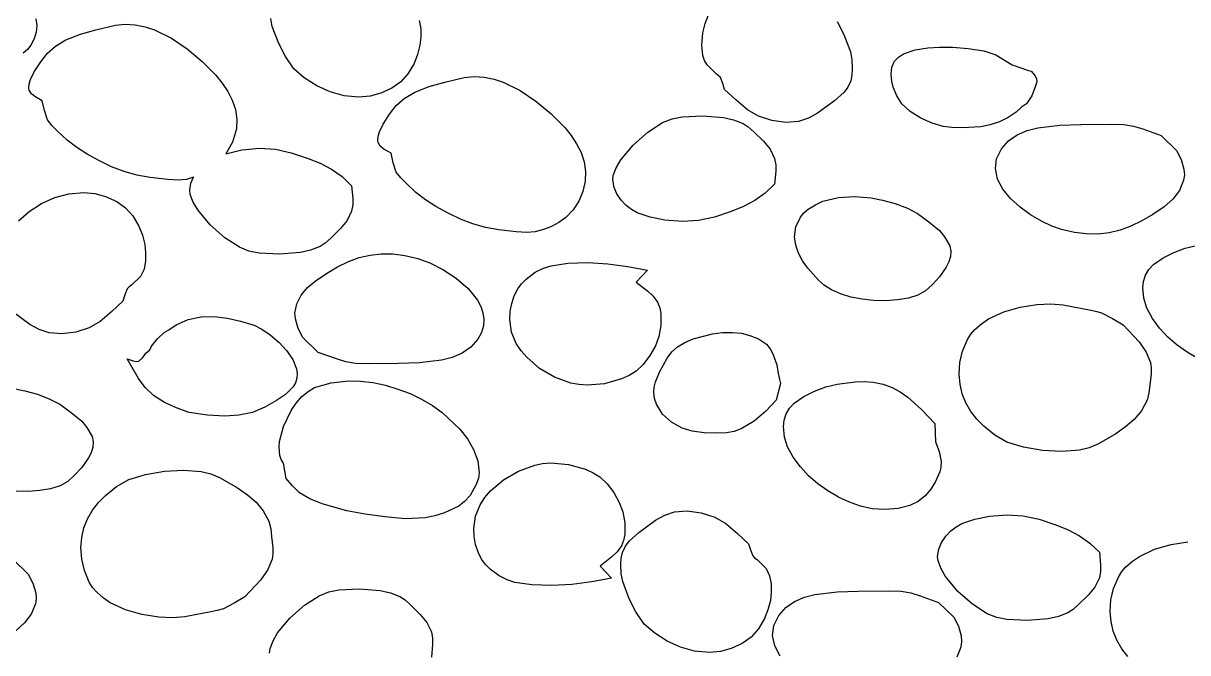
# Model space of a CAD drawing. Extents: x 2 to 598, y 382 to 3498.
# Drawn here: x 123.8 to 306.7, y 826.8 to 925.7 of the extents above; entities that cross this region are included whole.
import ezdxf

# ---------------------------------------------------------------- set-up
doc = ezdxf.new("R2010")
doc.units = 0

msp = doc.modelspace()

# ---------------------------------------------------------------- linework, layer by layer
at = {"layer": 'Calque 1'}
for p, q in [((125.821017, 926.35475), (125.942249, 925.305974)), ((125.942249, 925.305974), (125.865451, 924.255391)), ((135.249427, 924.6361), (138.301336, 925.376925)), ((138.301336, 925.376925), (139.857465, 925.542287)), ((139.857465, 925.542287), (141.425327, 925.4381)), ((141.425327, 925.4381), (142.991916, 925.092415)), ((162.939204, 925.191437), (162.714384, 926.412123)), ((186.01125, 926.103517), (186.253156, 924.824737)), ((230.537817, 924.1522), (230.923455, 925.612275)), ((230.923455, 925.612275), (231.468017, 927.014)), ((251.663315, 925.948488), (252.707027, 923.8922)), ((125.865451, 924.255391), (125.564211, 923.21805)), ((130.538617, 923.0532), (132.826447, 923.951225)), ((132.826447, 923.951225), (135.249427, 924.6361)), ((142.991916, 925.092415), (144.448974, 924.624234)), ((144.448974, 924.624234), (147.109152, 923.350975)), ((163.966017, 922.4932), (162.939204, 925.191437)), ((186.26802, 923.507539), (186.135727, 922.2328)), ((186.253156, 924.824737), (186.26802, 923.507539)), ((230.389517, 922.2195), (230.537817, 924.1522)), ((252.707027, 923.8922), (253.733915, 921.19375)), ((125.012117, 922.209), (124.473155, 921.537662)), ((125.564211, 923.21805), (125.012117, 922.209)), ((127.624587, 920.958987), (128.895965, 922.087314)), ((128.895965, 922.087314), (130.538617, 923.0532)), ((147.109152, 923.350975), (149.555168, 921.679503)), ((149.555168, 921.679503), (151.936327, 919.671)), ((165.009767, 920.436737), (163.966017, 922.4932)), ((186.135727, 922.2328), (185.749907, 920.772713)), ((230.575905, 920.5936), (230.389517, 922.2195)), ((230.389517, 922.2195), (230.389517, 922.2195)), ((263.90583, 921.517587), (265.90115, 921.829645)), ((265.90115, 921.829645), (267.704517, 921.9292)), ((267.704517, 921.9292), (269.767639, 921.908664)), ((269.767639, 921.908664), (272.247592, 921.732737)), ((272.247592, 921.732737), (274.672908, 921.351442)), ((124.473155, 921.537662), (123.824617, 920.9729)), ((126.568174, 919.631217), (127.624587, 920.958987)), ((166.321417, 918.5038), (165.009767, 920.436737)), ((185.749907, 920.772713), (185.205027, 919.3709)), ((230.827465, 919.828819), (230.575905, 920.5936)), ((231.210717, 919.1225), (230.827465, 919.828819)), ((253.733915, 921.19375), (253.958716, 919.972869)), ((253.958716, 919.972869), (254.013427, 918.4719)), ((260.638217, 919.7175), (261.263266, 920.356586)), ((261.263266, 920.356586), (262.043278, 920.858411)), ((262.043278, 920.858411), (263.90583, 921.517587)), ((274.672908, 921.351442), (276.572117, 920.7148)), ((276.572117, 920.7148), (279.126017, 919.1325)), ((124.98268, 916.858362), (125.570417, 918.067)), ((125.570417, 918.067), (126.568174, 919.631217)), ((151.936327, 919.671), (154.086879, 917.50388)), ((167.964717, 917.0729), (166.321417, 918.5038)), ((185.205027, 919.3709), (184.240543, 917.745413)), ((232.576517, 917.7784), (231.210717, 919.1225)), ((254.013427, 918.4719), (253.970277, 917.526338)), ((260.115817, 917.6928), (260.224205, 918.787613)), ((260.224205, 918.787613), (260.638217, 919.7175)), ((279.126017, 919.1325), (281.698917, 918.2649)), ((281.698917, 918.2649), (282.114417, 918.1351)), ((282.114417, 918.1351), (282.749342, 917.414387)), ((124.719917, 915.4878), (124.777531, 916.160477)), ((124.777531, 916.160477), (124.98268, 916.858362)), ((154.086879, 917.50388), (155.07842, 916.272609)), ((155.07842, 916.272609), (155.950857, 914.957212)), ((169.934222, 915.824739), (167.964717, 917.0729)), ((183.107518, 916.47745), (181.71687, 915.485487)), ((184.240543, 917.745413), (183.107518, 916.47745)), ((187.600844, 915.723162), (190.023827, 916.408)), ((190.023827, 916.408), (193.075722, 917.148825)), ((193.075722, 917.148825), (194.631821, 917.314188)), ((194.631821, 917.314188), (196.199617, 917.21)), ((196.199617, 917.21), (197.76622, 916.864315)), ((197.76622, 916.864315), (199.223248, 916.396134)), ((199.223248, 916.396134), (201.883274, 915.122875)), ((232.974238, 917.488363), (232.576517, 917.7784)), ((233.308727, 917.1495), (232.974238, 917.488363)), ((233.684118, 916.212425), (233.308727, 917.1495)), ((233.982117, 915.2416), (233.684118, 916.212425)), ((253.776227, 916.6074), (253.316193, 915.617841)), ((253.970277, 917.526338), (253.776227, 916.6074)), ((260.212805, 916.586325), (260.115817, 917.6931)), ((260.115817, 917.6931), (260.115817, 917.6928)), ((260.420117, 915.6204), (260.212805, 916.586325)), ((282.749342, 917.414387), (282.939773, 916.955608)), ((282.985717, 916.4872), (282.767617, 915.7069)), ((282.939773, 916.955608), (282.985717, 916.4872)), ((124.720137, 915.4878), (124.719917, 915.4878)), ((124.779137, 915.14), (124.720137, 915.4878)), ((125.120028, 914.570089), (124.779137, 915.14)), ((125.662462, 914.139988), (125.120028, 914.570089)), ((155.950857, 914.957212), (156.656728, 913.568452)), ((172.019029, 914.883787), (169.934222, 915.824739)), ((174.224231, 914.284067), (172.019029, 914.883787)), ((179.979517, 914.688), (178.293804, 914.232313)), ((181.71687, 915.485487), (179.979517, 914.688)), ((183.670244, 913.859172), (185.313027, 914.8251)), ((185.313027, 914.8251), (187.600844, 915.723162)), ((201.883274, 915.122875), (204.329098, 913.451403)), ((235.736855, 913.616988), (233.982117, 915.2416)), ((252.742552, 914.84685), (251.222427, 913.4856)), ((253.316193, 915.617841), (252.742552, 914.84685)), ((261.000005, 914.2648), (260.420117, 915.6204)), ((282.767617, 915.7069), (282.232867, 914.286525)), ((126.817737, 913.4921), (125.662462, 914.139988)), ((127.15105, 911.96945), (126.817737, 913.4921)), ((156.656728, 913.568452), (157.148573, 912.117089)), ((176.554917, 914.0596), (174.224231, 914.284067)), ((178.293804, 914.232313), (176.554917, 914.0596)), ((181.342137, 911.403103), (182.398697, 912.73085)), ((182.398697, 912.73085), (183.670244, 913.859172)), ((204.329098, 913.451403), (206.710117, 911.4429)), ((237.545217, 912.0547), (235.736855, 913.616988)), ((251.222427, 913.4856), (248.58391, 911.551363)), ((261.785917, 913.0184), (261.000005, 914.2648)), ((263.139381, 911.818806), (261.785917, 913.0184)), ((281.402317, 913.0181), (280.610117, 912.4761)), ((282.232867, 914.286525), (281.402317, 913.0181)), ((127.629037, 910.5005), (127.15105, 911.96945)), ((157.148573, 912.117089), (157.37893, 910.613885)), ((180.344317, 909.8389), (181.342137, 911.403103)), ((206.710117, 911.4429), (208.860667, 909.275794)), ((224.215917, 910.0565), (225.715597, 910.661933)), ((225.715597, 910.661933), (227.298706, 910.990513)), ((227.298706, 910.990513), (230.530227, 911.1401)), ((230.530227, 911.1401), (233.790243, 910.88565)), ((233.790243, 910.88565), (235.388923, 910.517497)), ((239.284483, 911.057355), (237.545217, 912.0547)), ((241.395767, 910.378413), (239.284483, 911.057355)), ((247.124257, 910.77937), (245.581417, 910.2553)), ((248.58391, 911.551363), (247.124257, 910.77937)), ((264.795105, 910.774725), (263.139381, 911.818806)), ((266.579359, 909.958231), (264.795105, 910.774725)), ((278.486405, 910.858697), (277.131242, 910.179)), ((279.739417, 911.7174), (278.486405, 910.858697)), ((280.610117, 912.4761), (279.739417, 911.7174)), ((128.328225, 909.593513), (127.629037, 910.5005)), ((129.173137, 908.7874), (128.328225, 909.593513)), ((157.300337, 909.0696), (156.696353, 907.000262)), ((157.37893, 910.613885), (157.300337, 909.0696)), ((179.756492, 908.630262), (180.344317, 909.8389)), ((208.860667, 909.275794), (209.852207, 908.044535)), ((221.915459, 908.563448), (224.215917, 910.0565)), ((235.388923, 910.517497), (236.904017, 909.9262)), ((236.904017, 909.9262), (237.696075, 909.398161)), ((237.696075, 909.398161), (238.575255, 908.632438)), ((243.590826, 910.087764), (241.395767, 910.378413)), ((245.581417, 910.2553), (243.590826, 910.087764)), ((268.318417, 909.4414), (266.579359, 909.958231)), ((269.67158, 909.280955), (268.318417, 909.4414)), ((271.265492, 909.249987), (269.67158, 909.280955)), ((274.197117, 909.4194), (271.265492, 909.249987)), ((275.694592, 909.694003), (274.197117, 909.4194)), ((277.131242, 910.179), (275.694592, 909.694003)), ((281.472167, 908.816691), (283.138417, 909.26005)), ((283.138417, 909.26005), (286.618701, 909.675481)), ((286.618701, 909.675481), (289.918517, 909.783)), ((289.918517, 909.783), (294.669117, 909.826)), ((294.669117, 909.826), (296.688117, 909.783)), ((296.688117, 909.783), (298.187689, 909.500905)), ((298.187689, 909.500905), (299.664292, 909.060962)), ((299.664292, 909.060962), (302.527517, 908.027)), ((130.73344, 907.306189), (129.173137, 908.7874)), ((132.238112, 906.130837), (130.73344, 907.306189)), ((156.696353, 907.000262), (155.666827, 905.1386)), ((179.552617, 906.9119), (179.493617, 907.2597)), ((179.493617, 907.2597), (179.493717, 907.2597)), ((179.493717, 907.2597), (179.551333, 907.932377)), ((179.551333, 907.932377), (179.756492, 908.630262)), ((209.852207, 908.044535), (210.724642, 906.72915)), ((219.609705, 906.543363), (221.915459, 908.563448)), ((238.575255, 908.632438), (240.071217, 907.1295)), ((240.071217, 907.1295), (241.116321, 905.865663)), ((277.448517, 905.9672), (278.57059, 907.218337)), ((278.57059, 907.218337), (279.930683, 908.152144)), ((279.930683, 908.152144), (281.472167, 908.816691)), ((302.527517, 908.027), (304.942417, 905.6856)), ((133.868071, 905.096767), (132.238112, 906.130837)), ((155.666827, 905.1386), (158.150437, 905.7866)), ((158.150437, 905.7866), (160.919516, 906.036527)), ((160.919516, 906.036527), (163.440921, 905.866162)), ((163.440921, 905.866162), (165.920009, 905.319992)), ((165.920009, 905.319992), (168.562137, 904.4425)), ((179.893601, 906.341989), (179.552617, 906.9119)), ((180.436242, 905.911888), (179.893601, 906.341989)), ((181.591817, 905.264), (180.436242, 905.911888)), ((181.925092, 903.741387), (181.591817, 905.264)), ((210.724642, 906.72915), (211.430512, 905.340396)), ((211.430512, 905.340396), (211.922354, 903.889031)), ((217.677206, 904.20387), (219.609705, 906.543363)), ((241.116321, 905.865663), (241.832917, 904.3979)), ((276.677942, 904.389575), (277.448517, 905.9672)), ((304.942417, 905.6856), (305.679105, 904.269125)), ((135.804237, 904.0394), (133.868071, 905.096767)), ((137.706534, 903.135891), (135.804237, 904.0394)), ((168.562137, 904.4425), (170.48273, 903.663037)), ((170.48273, 903.663037), (172.264266, 902.736725)), ((182.403117, 902.2724), (181.925092, 903.741387)), ((211.922354, 903.889031), (212.15271, 902.385813)), ((216.969226, 902.979231), (217.677206, 904.20387)), ((241.832917, 904.3979), (242.014183, 903.405866)), ((242.014183, 903.405866), (242.024392, 902.41115)), ((276.488317, 902.8253), (276.677942, 904.389575)), ((305.679105, 904.269125), (306.110317, 902.7586)), ((139.658312, 902.39455), (137.706534, 903.135891)), ((141.667428, 901.819859), (139.658312, 902.39455)), ((143.741737, 901.4163), (141.667428, 901.819859)), ((172.264266, 902.736725), (173.90201, 901.58455)), ((173.90201, 901.58455), (175.391227, 900.1275)), ((183.102305, 901.365463), (182.403117, 902.2724)), ((212.15271, 902.385813), (212.074117, 900.8415)), ((216.424517, 901.0544), (216.496517, 901.7526)), ((216.496517, 901.7526), (216.969226, 902.979231)), ((242.024392, 902.41115), (241.832917, 900.4085)), ((276.842697, 901.17248), (276.488317, 902.8253)), ((276.488317, 902.8253), (276.488317, 902.8253)), ((306.169951, 901.863026), (306.059055, 901.003042)), ((306.110317, 902.7586), (306.169951, 901.863026)), ((146.488786, 901.112975), (143.741737, 901.4163)), ((148.147148, 901.039762), (146.488786, 901.112975)), ((149.462327, 901.1341), (148.147148, 901.039762)), ((150.544937, 901.4871), (149.462327, 901.1341)), ((149.982737, 899.4821), (150.1651, 900.54535)), ((150.1651, 900.54535), (150.544937, 901.4871)), ((175.391227, 900.1275), (175.582706, 898.125062)), ((183.947217, 900.5594), (183.102305, 901.365463)), ((185.5074, 899.078145), (183.947217, 900.5594)), ((212.074117, 900.8415), (211.696769, 899.219847)), ((216.618533, 899.889263), (216.424117, 901.0544)), ((216.424117, 901.0544), (216.424517, 901.0544)), ((217.030817, 898.8907), (216.618533, 899.889263)), ((241.832917, 900.4085), (240.343701, 898.951486)), ((277.677073, 899.592062), (276.842697, 901.17248)), ((306.059055, 901.003042), (305.412067, 899.407637)), ((126.721244, 897.330167), (128.806205, 898.271337)), ((128.806205, 898.271337), (131.011597, 898.871239)), ((131.011597, 898.871239), (133.342417, 899.0957)), ((133.342417, 899.0957), (135.081267, 898.9227)), ((135.081267, 898.9227), (136.767017, 898.4668)), ((136.767017, 898.4668), (138.504356, 897.669298)), ((150.054737, 898.7839), (149.982737, 899.4821)), ((150.5275, 897.557269), (150.054737, 898.7839)), ((175.582706, 898.125062), (175.572497, 897.130542)), ((187.011905, 897.902788), (185.5074, 899.078145)), ((188.641715, 896.868711), (187.011905, 897.902788)), ((211.696769, 899.219847), (211.079738, 897.710225)), ((217.725928, 897.867673), (217.030817, 898.8907)), ((218.491003, 897.04445), (217.725928, 897.867673)), ((240.343701, 898.951486), (238.705958, 897.799488)), ((249.419912, 897.693239), (251.840605, 898.308913)), ((251.840605, 898.308913), (254.359678, 898.444905)), ((254.359678, 898.444905), (256.985917, 898.2384)), ((256.985917, 898.2384), (258.781395, 897.900375)), ((258.781395, 897.900375), (260.768442, 897.330825)), ((278.886571, 898.113589), (277.677073, 899.592062)), ((280.366317, 896.7666), (278.886571, 898.113589)), ((304.342155, 898.007964), (303.022117, 896.8396)), ((305.412067, 899.407637), (304.342155, 898.007964)), ((123.108917, 894.651), (124.751717, 896.0819)), ((124.751717, 896.0819), (126.721244, 897.330167)), ((138.504356, 897.669298), (139.89498, 896.677312)), ((139.89498, 896.677312), (141.027997, 895.409345)), ((151.235562, 896.33263), (150.5275, 897.557269)), ((153.168262, 893.993137), (151.235562, 896.33263)), ((175.391227, 896.1386), (174.674666, 894.6708)), ((175.572497, 897.130542), (175.391227, 896.1386)), ((190.577817, 895.8113), (188.641715, 896.868711)), ((210.197922, 896.340741), (209.026217, 895.1395)), ((211.079738, 897.710225), (210.197922, 896.340741)), ((219.326782, 896.393334), (218.491003, 897.04445)), ((220.234005, 895.886625), (219.326782, 896.393334)), ((235.003817, 896.094), (232.36169, 895.216508)), ((236.92442, 896.87337), (235.003817, 896.094)), ((238.705958, 897.799488), (236.92442, 896.87337)), ((246.44023, 895.895938), (247.088817, 896.4607)), ((247.088817, 896.4607), (248.243714, 897.162652)), ((248.243714, 897.162652), (249.419912, 897.693239)), ((260.768442, 897.330825), (262.690201, 896.597138)), ((262.690201, 896.597138), (264.289817, 895.7667)), ((282.011438, 895.580636), (280.366317, 896.7666)), ((303.022117, 896.8396), (301.221217, 895.6474)), ((141.027997, 895.409345), (141.992517, 893.7839)), ((174.674666, 894.6708), (173.629537, 893.407)), ((192.480058, 894.907833), (190.577817, 895.8113)), ((194.431817, 894.166488), (192.480058, 894.907833)), ((207.95089, 894.365014), (206.76943, 893.732438)), ((209.026217, 895.1395), (207.95089, 894.365014)), ((222.265737, 895.195638), (220.234005, 895.886625)), ((224.592117, 894.7499), (222.265737, 895.195638)), ((227.3612, 894.499973), (224.592117, 894.7499)), ((229.882605, 894.670338), (227.3612, 894.499973)), ((232.36169, 895.216508), (229.882605, 894.670338)), ((245.16868, 893.699463), (245.901217, 895.2246)), ((245.901217, 895.2246), (246.44023, 895.895938)), ((264.289817, 895.7667), (266.040643, 894.484275)), ((266.040643, 894.484275), (267.734027, 893.1219)), ((283.717061, 894.585237), (282.011438, 895.580636)), ((285.378312, 893.809945), (283.717061, 894.585237)), ((299.476867, 894.600516), (297.771851, 893.764141)), ((301.221217, 895.6474), (299.476867, 894.600516)), ((141.992517, 893.7839), (142.537084, 892.382125)), ((142.537084, 892.382125), (142.922727, 890.922)), ((155.4742, 891.973052), (153.168262, 893.993137)), ((173.629537, 893.407), (172.133573, 891.904012)), ((196.440951, 893.591773), (194.431817, 894.166488)), ((198.515317, 893.1882), (196.440951, 893.591773)), ((201.262276, 892.884887), (198.515317, 893.1882)), ((202.92063, 892.811705), (201.262276, 892.884887)), ((204.235817, 892.9061), (202.92063, 892.811705)), ((205.518762, 893.245042), (204.235817, 892.9061)), ((206.76943, 893.732438), (205.518762, 893.245042)), ((244.971117, 892.1276), (245.16868, 893.699463)), ((267.734027, 893.1219), (268.503506, 892.110262)), ((286.890317, 893.2843), (285.378312, 893.809945)), ((288.913377, 892.813475), (286.890317, 893.2843)), ((290.81747, 892.565772), (288.913377, 892.813475)), ((292.628981, 892.539089), (290.81747, 892.565772)), ((294.374292, 892.731325), (292.628981, 892.539089)), ((296.079788, 893.140376), (294.374292, 892.731325)), ((297.771851, 893.764141), (296.079788, 893.140376)), ((142.922727, 890.922), (143.055046, 889.647355)), ((157.774737, 890.48), (155.4742, 891.973052)), ((170.462327, 890.6102), (168.947225, 890.018911)), ((171.254391, 891.138283), (170.462327, 890.6102)), ((172.133573, 891.904012), (171.254391, 891.138283)), ((245.150526, 890.818706), (244.971117, 892.1276)), ((244.971117, 892.1276), (244.971117, 892.1276)), ((245.587758, 889.542025), (245.150526, 890.818706)), ((268.503506, 892.110262), (269.357217, 890.7153)), ((269.357217, 890.7153), (269.518578, 889.860589)), ((306.299436, 890.314939), (308.060817, 890.7579)), ((143.055046, 889.647355), (143.040327, 888.330362)), ((159.274295, 889.874348), (157.774737, 890.48)), ((160.857233, 889.545662), (159.274295, 889.874348)), ((164.088537, 889.3959), (160.857233, 889.545662)), ((167.348523, 889.650662), (164.088537, 889.3959)), ((168.947225, 890.018911), (167.348523, 889.650662)), ((174.900626, 888.224217), (176.592676, 888.847999)), ((176.592676, 888.847999), (178.298167, 889.257062)), ((178.298167, 889.257062), (180.043483, 889.449305)), ((180.043483, 889.449305), (181.855008, 889.422627)), ((181.855008, 889.422627), (183.759124, 889.174925)), ((183.759124, 889.174925), (185.782217, 888.7041)), ((246.23122, 888.326956), (245.587758, 889.542025)), ((269.44936, 889.003637), (269.19161, 888.158105)), ((269.518578, 889.860589), (269.44936, 889.003637)), ((301.350617, 887.7875), (302.832661, 888.820355)), ((302.832661, 888.820355), (304.519492, 889.665962)), ((304.519492, 889.665962), (306.299436, 890.314939)), ((142.798583, 887.051789), (142.249827, 885.8924)), ((143.040327, 888.330362), (142.798583, 887.051789)), ((171.451317, 886.3409), (173.195635, 887.387817)), ((173.195635, 887.387817), (174.900626, 888.224217)), ((185.782217, 888.7041), (187.668087, 888.020609)), ((187.668087, 888.020609), (189.743397, 886.969319)), ((189.743397, 886.969319), (191.81262, 885.605287)), ((204.226017, 886.5624), (205.525278, 887.17832)), ((205.525278, 887.17832), (206.713455, 887.576038)), ((206.713455, 887.576038), (209.352317, 887.9716)), ((209.352317, 887.9716), (212.508986, 888.066963)), ((212.508986, 888.066963), (215.654517, 887.8753)), ((215.654517, 887.8753), (218.781448, 887.460738)), ((218.781448, 887.460738), (221.882317, 886.8874)), ((221.882317, 886.8874), (220.080917, 885.0012)), ((247.029317, 887.2029), (246.23122, 888.326956)), ((248.726283, 885.307275), (247.029317, 887.2029)), ((268.787376, 887.33765), (267.707639, 885.826612)), ((269.19161, 888.158105), (268.787376, 887.33765)), ((300.073242, 886.093337), (300.599214, 886.995108)), ((300.599214, 886.995108), (301.350617, 887.7875)), ((142.249827, 885.8924), (140.884027, 884.5482)), ((168.484678, 884.139764), (169.649817, 885.1487)), ((169.649817, 885.1487), (171.451317, 886.3409)), ((191.81262, 885.605287), (193.680229, 883.983575)), ((202.100685, 884.7517), (202.820417, 885.4782)), ((202.820417, 885.4782), (204.226017, 886.5624)), ((249.681098, 884.485294), (248.726283, 885.307275)), ((267.707639, 885.826612), (266.546527, 884.5798)), ((299.632417, 884.0823), (299.756408, 885.112348)), ((299.756408, 885.112348), (300.073242, 886.093337)), ((140.151827, 883.9194), (139.776761, 882.982275)), ((140.486314, 884.258287), (140.151827, 883.9194)), ((140.884027, 884.5482), (140.486314, 884.258287)), ((167.494505, 882.950312), (168.484678, 884.139764)), ((193.680229, 883.983575), (195.1507, 882.159241)), ((200.949665, 882.822488), (201.494427, 883.9388)), ((201.494427, 883.9388), (202.100685, 884.7517)), ((220.080917, 885.0012), (221.919692, 883.566688)), ((221.919692, 883.566688), (222.777233, 882.776189)), ((250.750617, 883.7772), (249.681098, 884.485294)), ((252.15455, 883.133326), (250.750617, 883.7772)), ((265.527243, 883.639587), (264.329617, 882.9318)), ((266.546527, 884.5798), (265.527243, 883.639587)), ((299.784117, 882.453762), (299.632217, 884.0823)), ((299.632217, 884.0823), (299.632417, 884.0823)), ((139.479027, 882.0114), (137.724252, 880.3868)), ((139.776761, 882.982275), (139.479027, 882.0114)), ((166.502217, 880.1253), (166.795087, 881.604205)), ((166.795087, 881.604205), (167.494505, 882.950312)), ((195.1507, 882.159241), (195.675907, 881.188296)), ((200.313561, 880.371313), (200.552093, 881.62285)), ((200.552093, 881.62285), (200.949665, 882.822488)), ((222.777233, 882.776189), (223.446017, 881.836)), ((223.446017, 881.836), (223.785442, 880.972361)), ((253.782855, 882.638316), (252.15455, 883.133326)), ((255.565265, 882.294622), (253.782855, 882.638316)), ((257.431517, 882.1047), (255.565265, 882.294622)), ((259.311344, 882.071003), (257.431517, 882.1047)), ((261.13448, 882.195984), (259.311344, 882.071003)), ((262.830659, 882.482099), (261.13448, 882.195984)), ((264.329617, 882.9318), (262.830659, 882.482099)), ((280.373944, 881.060886), (283.030117, 881.4869)), ((283.030117, 881.4869), (285.190575, 881.60167)), ((285.190575, 881.60167), (287.15158, 881.447312)), ((287.15158, 881.447312), (291.205317, 880.6197)), ((300.301417, 880.8934), (299.784117, 882.453762)), ((124.876715, 878.320725), (122.238127, 880.255)), ((137.724252, 880.3868), (135.915927, 878.8246)), ((151.750452, 879.538612), (153.812786, 879.593317)), ((153.812786, 879.593317), (155.882527, 879.3377)), ((166.562217, 879.2302), (166.502217, 880.1253)), ((166.502217, 880.1253), (166.502217, 880.1253)), ((195.675907, 881.188296), (196.028506, 880.187344)), ((196.028506, 880.187344), (196.184058, 879.163265)), ((200.245917, 879.0993), (200.313561, 880.371313)), ((223.785442, 880.972361), (223.967742, 880.054188)), ((223.967742, 880.054188), (223.960717, 878.1934)), ((275.402884, 879.20772), (277.79758, 880.337487)), ((277.79758, 880.337487), (280.373944, 881.060886)), ((291.205317, 880.6197), (292.210305, 880.437325)), ((292.210305, 880.437325), (293.184617, 880.1645)), ((293.184617, 880.1645), (294.88873, 879.2634)), ((301.185882, 879.274475), (300.301417, 880.8934)), ((126.336347, 877.548728), (124.876715, 878.320725)), ((134.17654, 877.827177), (132.065077, 877.148062)), ((135.915927, 878.8246), (134.17654, 877.827177)), ((146.698027, 877.5167), (147.826127, 878.2975)), ((147.826127, 878.2975), (149.740055, 879.123402)), ((149.740055, 879.123402), (151.750452, 879.538612)), ((155.882527, 879.3377), (157.967177, 878.854237)), ((157.967177, 878.854237), (160.118427, 878.2324)), ((160.118427, 878.2324), (161.286318, 877.612964)), ((166.993138, 877.719687), (166.562217, 879.2302)), ((196.11812, 878.122944), (195.806254, 877.073261)), ((196.184058, 879.163265), (196.11812, 878.122944)), ((200.245927, 879.0993), (200.245917, 879.0993)), ((200.508035, 877.153838), (200.245927, 879.0993)), ((223.960717, 878.1934), (223.663617, 876.4591)), ((273.291717, 877.5626), (274.305493, 878.456391)), ((274.305493, 878.456391), (275.402884, 879.20772)), ((294.88873, 879.2634), (296.549717, 878.2783)), ((296.549717, 878.2783), (299.050755, 875.590912)), ((302.293917, 877.761453), (301.185882, 879.274475)), ((303.591683, 876.366186), (302.293917, 877.761453)), ((127.879127, 877.0247), (126.336347, 877.548728)), ((129.86984, 876.857242), (127.879127, 877.0247)), ((132.065077, 877.148062), (129.86984, 876.857242)), ((144.104927, 875.1318), (144.983452, 876.156337)), ((144.983452, 876.156337), (145.985427, 877.0614)), ((145.985427, 877.0614), (146.698027, 877.5167)), ((161.286318, 877.612964), (162.613079, 876.699541)), ((162.613079, 876.699541), (163.960954, 875.554165)), ((167.729617, 876.3033), (166.993138, 877.719687)), ((170.144917, 873.9613), (167.729617, 876.3033)), ((195.224017, 876.0211), (194.101889, 874.769963)), ((195.806254, 877.073261), (195.224017, 876.0211)), ((201.256727, 875.3532), (200.508035, 877.153838)), ((223.663617, 876.4591), (223.105158, 874.998931)), ((227.713821, 875.497612), (229.058876, 876.069242)), ((229.058876, 876.069242), (232.088717, 876.868588)), ((232.088717, 876.868588), (233.661438, 877.063515)), ((233.661438, 877.063515), (235.197983, 877.100089)), ((235.197983, 877.100089), (236.64232, 876.961915)), ((236.64232, 876.961915), (237.938417, 876.6326)), ((237.938417, 876.6326), (239.311567, 876.068763)), ((239.311567, 876.068763), (240.551217, 875.2233)), ((271.351817, 874.1369), (272.123205, 875.959775)), ((272.123205, 875.959775), (272.653006, 876.806947)), ((272.653006, 876.806947), (273.291717, 877.5626)), ((305.045342, 875.100525), (303.591683, 876.366186)), ((143.076027, 873.8311), (143.689427, 874.3515)), ((143.689427, 874.3515), (143.907027, 874.8067)), ((143.907027, 874.8067), (144.104927, 875.1318)), ((163.960954, 875.554165), (165.19219, 874.238875)), ((165.19219, 874.238875), (166.16903, 872.815707)), ((194.101889, 874.769963), (192.741714, 873.836156)), ((202.018921, 874.223174), (201.256727, 875.3532)), ((202.892473, 873.190983), (202.018921, 874.223174)), ((223.105158, 874.998931), (222.238243, 873.461775)), ((225.665394, 874.040592), (226.556717, 874.8332)), ((226.556717, 874.8332), (227.713821, 875.497612)), ((240.551217, 875.2233), (241.103472, 874.534053)), ((241.103472, 874.534053), (241.563355, 873.72205)), ((270.935105, 872.356775), (271.351817, 874.1369)), ((299.050755, 875.590912), (300.175156, 874.007673)), ((306.621054, 873.976324), (305.045342, 875.100525)), ((140.166127, 872.9423), (141.11169, 872.612162)), ((141.915515, 869.851462), (140.166127, 872.9423)), ((140.166127, 872.9423), (140.166127, 872.9423)), ((141.11169, 872.612162), (141.575147, 872.506461)), ((141.575147, 872.506461), (142.006927, 872.595)), ((142.006927, 872.595), (142.586402, 873.164637)), ((142.586402, 873.164637), (143.076027, 873.8311)), ((166.16903, 872.815707), (166.753719, 871.346697)), ((173.00785, 872.927338), (170.144917, 873.9613)), ((174.484301, 872.487395), (173.00785, 872.927338)), ((175.983807, 872.2053), (174.484301, 872.487395)), ((186.053308, 872.312819), (182.753417, 872.2053)), ((189.533776, 872.72825), (186.053308, 872.312819)), ((191.20013, 873.171609), (189.533776, 872.72825)), ((192.741714, 873.836156), (191.20013, 873.171609)), ((204.927618, 871.425713), (202.892473, 873.190983)), ((222.238243, 873.461775), (221.183418, 872.057481)), ((223.805417, 870.9306), (224.92873, 873.054888)), ((224.92873, 873.054888), (225.665394, 874.040592)), ((241.563355, 873.72205), (242.174317, 872.0147)), ((270.813817, 870.5087), (270.935105, 872.356775)), ((300.175156, 874.007673), (300.864717, 872.381)), ((300.864717, 872.381), (300.965981, 871.523997)), ((308.28498, 873.005434), (306.621054, 873.976324)), ((166.753719, 871.346697), (166.855959, 870.614388)), ((166.855959, 870.614388), (166.808503, 869.893882)), ((178.002817, 872.1623), (175.983807, 872.2053)), ((182.753417, 872.2053), (178.002817, 872.1623)), ((207.270092, 870.068611), (204.927618, 871.425713)), ((220.061227, 870.9959), (219.000765, 870.330208)), ((221.183418, 872.057481), (220.061227, 870.9959)), ((223.133042, 869.339713), (223.805417, 870.9306)), ((242.174317, 872.0147), (242.333017, 870.9306)), ((242.333017, 870.9306), (242.590417, 869.695)), ((270.942555, 868.963181), (270.813817, 870.5087)), ((270.813817, 870.5087), (270.813817, 870.5087)), ((300.93653, 870.592875), (300.745917, 868.8256)), ((300.965981, 871.523997), (300.93653, 870.592875)), ((142.979963, 868.439445), (141.915515, 869.851462)), ((166.594132, 869.192935), (166.195627, 868.5193)), ((166.808503, 869.893882), (166.594132, 869.192935)), ((169.568517, 868.4097), (172.182992, 869.181237)), ((172.182992, 869.181237), (174.912817, 869.4934)), ((174.912817, 869.4934), (176.78806, 869.44034)), ((176.78806, 869.44034), (178.732128, 869.198223)), ((178.732128, 869.198223), (180.704994, 868.780117)), ((180.704994, 868.780117), (182.666629, 868.199087)), ((209.827827, 869.1309), (207.270092, 870.068611)), ((211.055269, 868.886439), (209.827827, 869.1309)), ((212.374762, 868.791294), (211.055269, 868.886439)), ((215.135361, 869.023225), (212.374762, 868.791294)), ((217.800543, 869.775244), (215.135361, 869.023225)), ((219.000765, 870.330208), (217.800543, 869.775244)), ((222.903842, 868.485398), (223.133042, 869.339713)), ((242.768117, 869.0444), (242.075617, 866.4213)), ((242.590417, 869.695), (242.768117, 869.0444)), ((249.871744, 868.516583), (251.633217, 868.9595)), ((251.633217, 868.9595), (254.460042, 869.34625)), ((254.460042, 869.34625), (255.89227, 869.378)), ((255.89227, 869.378), (257.314017, 869.2629)), ((257.314017, 869.2629), (258.8714, 868.933594)), ((258.8714, 868.933594), (260.277965, 868.422017)), ((271.283992, 867.452425), (270.942555, 868.963181)), ((300.745917, 868.8256), (300.61388, 867.612112)), ((122.289317, 868.2693), (124.084797, 867.931233)), ((124.084797, 867.931233), (126.071855, 867.361687)), ((126.071855, 867.361687), (127.993644, 866.628023)), ((144.263627, 867.1969), (142.979963, 868.439445)), ((146.021252, 866.054112), (144.263627, 867.1969)), ((165.017852, 867.321825), (163.622127, 866.3948)), ((166.195627, 868.5193), (165.017852, 867.321825)), ((166.70134, 865.976311), (167.589362, 866.997625)), ((167.589362, 866.997625), (168.551665, 867.827577)), ((168.551665, 867.827577), (169.568517, 868.4097)), ((182.666629, 868.199087), (184.577007, 867.468204)), ((184.577007, 867.468204), (186.3961, 866.600533)), ((222.835517, 867.6352), (222.903842, 868.485398)), ((222.96326, 866.680789), (222.835517, 867.6352)), ((222.835517, 867.6352), (222.835517, 867.6352)), ((244.922517, 865.9892), (246.404597, 867.022011)), ((246.404597, 867.022011), (248.091605, 867.867613)), ((248.091605, 867.867613), (249.871744, 868.516583)), ((260.277965, 868.422017), (261.559129, 867.750585)), ((261.559129, 867.750585), (262.740305, 866.941712)), ((262.740305, 866.941712), (264.90435, 865.001302)), ((271.841617, 866.013706), (271.283992, 867.452425)), ((300.61388, 867.612112), (300.330417, 866.4191)), ((127.993644, 866.628023), (129.593317, 865.7976)), ((129.593317, 865.7976), (131.344108, 864.515137)), ((147.984827, 865.1805), (146.021252, 866.054112)), ((149.884927, 864.487), (147.984827, 865.1805)), ((161.786673, 865.342525), (159.841427, 864.5082)), ((163.622127, 866.3948), (161.786673, 865.342525)), ((165.90733, 864.8201), (166.70134, 865.976311)), ((186.3961, 866.600533), (188.083879, 865.609142)), ((188.083879, 865.609142), (189.600317, 864.5071)), ((223.252679, 865.792534), (222.96326, 866.680789)), ((224.238342, 864.228025), (223.252679, 865.792534)), ((242.075617, 866.4213), (240.43062, 864.738067)), ((243.645355, 864.294713), (244.17115, 865.196673)), ((244.17115, 865.196673), (244.922517, 865.9892)), ((264.90435, 865.001302), (266.973417, 862.7801)), ((272.618917, 864.6843), (271.841617, 866.013706)), ((300.330417, 866.4191), (299.449548, 864.754203)), ((131.344108, 864.515137), (133.037517, 863.1528)), ((133.037517, 863.1528), (133.806955, 862.141125)), ((152.75214, 864.089687), (149.884927, 864.487)), ((155.506327, 863.9449), (152.75214, 864.089687)), ((157.680777, 864.074187), (155.506327, 863.9449)), ((159.841427, 864.5082), (157.680777, 864.074187)), ((164.680265, 862.32885), (165.90733, 864.8201)), ((189.600317, 864.5071), (192.391417, 861.8618)), ((225.636092, 862.968728), (224.238342, 864.228025)), ((238.621392, 863.148237), (236.589526, 861.915689)), ((240.43062, 864.738067), (238.621392, 863.148237)), ((243.204817, 862.2835), (243.328715, 863.31357)), ((243.328715, 863.31357), (243.645355, 864.294713)), ((273.594517, 863.480337), (272.618917, 864.6843)), ((274.677217, 862.3645), (273.594517, 863.480337)), ((298.313867, 863.415875), (296.954236, 862.267484)), ((299.449548, 864.754203), (298.313867, 863.415875)), ((133.806955, 862.141125), (134.660617, 860.7462)), ((164.066017, 859.9756), (164.680265, 862.32885)), ((192.391417, 861.8618), (193.581669, 860.381428)), ((227.289517, 862.0417), (225.636092, 862.968728)), ((228.892184, 861.560913), (227.289517, 862.0417)), ((230.748154, 861.30595), (228.892184, 861.560913)), ((232.621581, 861.234513), (230.748154, 861.30595)), ((234.276617, 861.3043), (232.621581, 861.234513)), ((235.471853, 861.515857), (234.276617, 861.3043)), ((236.589526, 861.915689), (235.471853, 861.515857)), ((243.35623, 860.654913), (243.204617, 862.2835)), ((243.204617, 862.2835), (243.204817, 862.2835)), ((266.973417, 862.7801), (267.072417, 859.8753)), ((276.392855, 860.9599), (274.677217, 862.3645)), ((296.954236, 862.267484), (295.401517, 861.1724)), ((134.660617, 860.7462), (134.821982, 859.891489)), ((134.821982, 859.891489), (134.752719, 859.034537)), ((163.996017, 859.0873), (164.066017, 859.9756)), ((193.581669, 860.381428), (194.550229, 858.716425)), ((243.873317, 859.0945), (243.35623, 860.654913)), ((267.072417, 859.8753), (267.674554, 858.380188)), ((278.319317, 859.8499), (276.392855, 860.9599)), ((280.935448, 859.040117), (278.319317, 859.8499)), ((292.68083, 859.575087), (291.212228, 858.976217)), ((295.401517, 861.1724), (292.68083, 859.575087)), ((134.494889, 858.189005), (134.090554, 857.36855)), ((134.752719, 859.034537), (134.494889, 858.189005)), ((163.996217, 859.0873), (163.996017, 859.0873)), ((164.114017, 857.755487), (163.996217, 859.0873)), ((164.328064, 857.128295), (164.114017, 857.755487)), ((194.550229, 858.716425), (195.201484, 856.916834)), ((244.757774, 857.475604), (243.873317, 859.0945)), ((267.674554, 858.380188), (267.982917, 856.7965)), ((283.917317, 858.539512), (280.935448, 859.040117)), ((286.940586, 858.379652), (283.917317, 858.539512)), ((289.680917, 858.5921), (286.940586, 858.379652)), ((291.212228, 858.976217), (289.680917, 858.5921)), ((133.010622, 855.857512), (131.849417, 854.6107)), ((134.090554, 857.36855), (133.010622, 855.857512)), ((164.679417, 856.5505), (164.328064, 857.128295)), ((165.115017, 854.1439), (164.679417, 856.5505)), ((195.201484, 856.916834), (195.439817, 855.0327)), ((201.594017, 855.307403), (204.151617, 856.2451)), ((204.151617, 856.2451), (205.379092, 856.489599)), ((205.379092, 856.489599), (206.698611, 856.584842)), ((206.698611, 856.584842), (209.459242, 856.353188)), ((209.459242, 856.353188), (212.124436, 855.601389)), ((245.865851, 855.962595), (244.757774, 857.475604)), ((247.163692, 854.567329), (245.865851, 855.962595)), ((267.948072, 855.938411), (267.768505, 855.173387)), ((267.982917, 856.7965), (267.948072, 855.938411)), ((131.849417, 854.6107), (130.830142, 853.670412)), ((138.469913, 852.863187), (140.396127, 853.9734)), ((140.396127, 853.9734), (143.012365, 854.783034)), ((143.012365, 854.783034), (145.994452, 855.2835)), ((145.994452, 855.2835), (149.017902, 855.443241)), ((149.017902, 855.443241), (151.758227, 855.2307)), ((151.758227, 855.2307), (153.289536, 854.846719)), ((153.289536, 854.846719), (154.758135, 854.24805)), ((154.758135, 854.24805), (157.478817, 852.651)), ((166.131329, 852.960037), (165.115017, 854.1439)), ((195.298858, 854.186167), (194.946792, 853.167612)), ((195.439817, 855.0327), (195.298858, 854.186167)), ((199.251742, 853.950325), (201.594017, 855.307403)), ((212.124436, 855.601389), (213.324658, 855.046453)), ((213.324658, 855.046453), (214.385117, 854.3807)), ((214.385117, 854.3807), (215.507272, 853.318941)), ((248.617442, 853.301663), (247.163692, 854.567329)), ((267.768505, 855.173387), (267.092017, 853.6747)), ((126.437415, 852.226884), (124.614358, 852.101903)), ((128.133552, 852.512999), (126.437415, 852.226884)), ((129.632517, 852.9627), (128.133552, 852.512999)), ((130.830142, 853.670412), (129.632517, 852.9627)), ((136.754517, 851.4583), (138.469913, 852.863187)), ((157.478817, 852.651), (159.0315, 851.555916)), ((167.233217, 851.867), (166.131329, 852.960037)), ((194.946792, 853.167612), (194.034217, 851.4769)), ((196.343287, 851.152854), (197.21678, 852.185059)), ((197.21678, 852.185059), (199.251742, 853.950325)), ((215.507272, 853.318941), (216.562105, 851.91445)), ((250.193245, 852.17745), (248.617442, 853.301663)), ((251.857245, 851.206548), (250.193245, 852.17745)), ((266.349789, 852.437655), (265.464742, 851.388963)), ((267.092017, 853.6747), (266.349789, 852.437655)), ((124.614358, 852.101903), (122.734629, 852.1356)), ((134.695727, 849.1386), (135.671576, 850.342512)), ((135.671576, 850.342512), (136.754517, 851.4583)), ((159.0315, 851.555916), (160.390956, 850.407525)), ((160.390956, 850.407525), (161.526445, 849.069197)), ((168.81954, 850.929995), (167.233217, 851.867)), ((170.786104, 850.141612), (168.81954, 850.929995)), ((193.129287, 850.504658), (192.21008, 849.791062)), ((194.034217, 851.4769), (193.129287, 850.504658)), ((195.581117, 850.0228), (196.343287, 851.152854)), ((216.562105, 851.91445), (217.429044, 850.377134)), ((217.429044, 850.377134), (217.987517, 848.9169)), ((253.575588, 850.400813), (251.857245, 851.206548)), ((255.314417, 849.7721), (253.575588, 850.400813)), ((264.383833, 850.534614), (263.054017, 849.8806)), ((265.464742, 851.388963), (264.383833, 850.534614)), ((133.918365, 847.809192), (134.695727, 849.1386)), ((161.526445, 849.069197), (162.407227, 847.4043)), ((174.635917, 849.0703), (170.786104, 850.141612)), ((177.545817, 848.5499), (174.635917, 849.0703)), ((180.639031, 848.08948), (177.545817, 848.5499)), ((189.976517, 848.7236), (188.474257, 848.250211)), ((192.21008, 849.791062), (189.976517, 848.7236)), ((194.832355, 848.222175), (195.581117, 850.0228)), ((217.987517, 848.9169), (218.284617, 847.1827)), ((224.585403, 848.348416), (226.128317, 848.8725)), ((226.128317, 848.8725), (228.118865, 849.039944)), ((228.118865, 849.039944), (230.31393, 848.7491)), ((230.31393, 848.7491), (232.425237, 848.069981)), ((257.157653, 849.382), (255.314417, 849.7721)), ((259.19783, 849.258375), (257.157653, 849.382)), ((261.2312, 849.418738), (259.19783, 849.258375)), ((263.054017, 849.8806), (261.2312, 849.418738)), ((133.360643, 846.370462), (133.918365, 847.809192)), ((162.407227, 847.4043), (162.690857, 846.211287)), ((183.796754, 847.820712), (180.639031, 848.08948)), ((186.936684, 847.959964), (183.796754, 847.820712)), ((188.474257, 848.250211), (186.936684, 847.959964)), ((194.569817, 846.2768), (194.832355, 848.222175)), ((218.284617, 847.1827), (218.291717, 845.32215)), ((220.486817, 845.6422), (223.12558, 847.5764)), ((223.12558, 847.5764), (224.585403, 848.348416)), ((232.425237, 848.069981), (234.164517, 847.0726)), ((234.164517, 847.0726), (235.97288, 845.510313)), ((270.321408, 846.550766), (271.228642, 847.057475)), ((271.228642, 847.057475), (273.260379, 847.748462)), ((273.260379, 847.748462), (275.586717, 848.1942)), ((275.586717, 848.1942), (278.355665, 848.444127)), ((278.355665, 848.444127), (280.87688, 848.273762)), ((280.87688, 848.273762), (283.355812, 847.727592)), ((283.355812, 847.727592), (285.997917, 846.8501)), ((285.997917, 846.8501), (287.918515, 846.07073)), ((132.890617, 843.3141), (133.019186, 844.859677)), ((133.019186, 844.859677), (133.360643, 846.370462)), ((162.690857, 846.211287), (162.823227, 844.9978)), ((162.823227, 844.9978), (163.013951, 843.2302)), ((194.637447, 845.004731), (194.569817, 846.2768)), ((194.569817, 846.2768), (194.569817, 846.2768)), ((194.875954, 843.753175), (194.637447, 845.004731)), ((218.291717, 845.32215), (218.109455, 844.404119)), ((218.96693, 844.280625), (220.486817, 845.6422)), ((235.97288, 845.510313), (237.727617, 843.8857)), ((268.025417, 844.0534), (268.720532, 845.076427)), ((268.720532, 845.076427), (269.485617, 845.89965)), ((269.485617, 845.89965), (270.321408, 846.550766)), ((287.918515, 846.07073), (289.700055, 845.144612)), ((289.700055, 845.144612), (291.3378, 843.992614)), ((133.01223, 841.466025), (132.890617, 843.3141)), ((132.890617, 843.3141), (132.890617, 843.3141)), ((163.013951, 843.2302), (163.043357, 842.298925)), ((195.273519, 842.553556), (194.875954, 843.753175)), ((217.769917, 843.5405), (217.101167, 842.600325)), ((218.109455, 844.404119), (217.769917, 843.5405)), ((217.933417, 842.5199), (218.393431, 843.509481)), ((218.393431, 843.509481), (218.96693, 844.280625)), ((237.727617, 843.8857), (238.025321, 842.914875)), ((267.418217, 841.8902), (267.613067, 843.055125)), ((267.613067, 843.055125), (268.025417, 844.0534)), ((291.3378, 843.992614), (292.827017, 842.5356)), ((299.114786, 841.903277), (301.509492, 843.033062)), ((301.509492, 843.033062), (304.085886, 843.756442)), ((304.085886, 843.756442), (306.742117, 844.1824)), ((122.20511, 841.4476), (124.61991, 839.1062)), ((133.429117, 839.6859), (133.01223, 841.466025)), ((162.942017, 841.4419), (162.252382, 839.815262)), ((163.043357, 842.298925), (162.942017, 841.4419)), ((195.818317, 841.4373), (195.273519, 842.553556)), ((196.424792, 840.624313), (195.818317, 841.4373)), ((216.243792, 841.80985), (214.405217, 840.3753)), ((217.101167, 842.600325), (216.243792, 841.80985)), ((217.695717, 840.6554), (217.739305, 841.600925)), ((217.739305, 841.600925), (217.933417, 842.5199)), ((238.025321, 842.914875), (238.400417, 841.9778)), ((238.400417, 841.9778), (238.734992, 841.638938)), ((238.734992, 841.638938), (239.132717, 841.3489)), ((239.132717, 841.3489), (240.498517, 840.0048)), ((267.418517, 841.8902), (267.418217, 841.8902)), ((267.490517, 841.1915), (267.418517, 841.8902)), ((267.963252, 839.96492), (267.490517, 841.1915)), ((292.827017, 842.5356), (293.018417, 840.5332)), ((298.017394, 841.151924), (299.114786, 841.903277)), ((134.200292, 837.863075), (133.429117, 839.6859)), ((162.252382, 839.815262), (161.127808, 838.2322)), ((197.144817, 839.8978), (196.424792, 840.624313)), ((198.549917, 838.8142), (197.144817, 839.8978)), ((214.405217, 840.3753), (216.206217, 838.4886)), ((217.75047, 839.154473), (217.695717, 840.6554)), ((217.695717, 840.6554), (217.695717, 840.6554)), ((240.498517, 840.0048), (241.04734, 838.845409)), ((268.6713, 838.740352), (267.963252, 839.96492)), ((293.008226, 839.538684), (292.827017, 838.5467)), ((293.018417, 840.5332), (293.008226, 839.538684)), ((295.835142, 838.655362), (296.364948, 839.502505)), ((296.364948, 839.502505), (297.003617, 840.2581)), ((297.003617, 840.2581), (298.017394, 841.151924)), ((124.61991, 839.1062), (125.356598, 837.689975)), ((125.356598, 837.689975), (125.78781, 836.1797)), ((134.729926, 837.015937), (134.200292, 837.863075)), ((161.127808, 838.2322), (158.626517, 835.5451)), ((199.849214, 838.198266), (198.549917, 838.8142)), ((201.037567, 837.800525), (199.849214, 838.198266)), ((203.676717, 837.405), (201.037567, 837.800525)), ((213.10537, 837.915342), (209.978592, 837.500963)), ((216.206217, 838.4886), (213.10537, 837.915342)), ((217.975267, 837.933587), (217.75047, 839.154473)), ((219.002117, 835.2351), (217.975267, 837.933587)), ((241.04734, 838.845409), (241.289221, 837.566825)), ((241.289221, 837.566825), (241.304075, 836.249803)), ((270.604004, 836.401038), (268.6713, 838.740352)), ((292.827017, 838.5467), (292.110417, 837.078937)), ((295.063717, 836.8325), (295.835142, 838.655362)), ((125.78781, 836.1797), (125.847444, 835.284158)), ((135.368517, 836.2603), (134.729926, 837.015937)), ((136.382315, 835.366502), (135.368517, 836.2603)), ((168.005865, 834.219005), (170.306417, 835.712)), ((170.306417, 835.712), (171.806083, 836.317491)), ((171.806083, 836.317491), (173.389167, 836.6461)), ((173.389167, 836.6461), (176.620717, 836.7957)), ((176.620717, 836.7957), (179.880705, 836.54125)), ((179.880705, 836.54125), (181.479381, 836.173097)), ((181.479381, 836.173097), (182.994517, 835.5818)), ((206.833251, 837.309502), (203.676717, 837.405)), ((209.978592, 837.500963), (206.833251, 837.309502)), ((241.304075, 836.249803), (241.171817, 834.9751)), ((246.499346, 835.461189), (248.165608, 835.904463)), ((248.165608, 835.904463), (251.645904, 836.319745)), ((251.645904, 836.319745), (254.945717, 836.4272)), ((254.945717, 836.4272), (259.696317, 836.4702)), ((259.696317, 836.4702), (261.715317, 836.4272)), ((261.715317, 836.4272), (263.214889, 836.145105)), ((263.214889, 836.145105), (264.691492, 835.705163)), ((264.691492, 835.705163), (267.554717, 834.6712)), ((272.909965, 834.38113), (270.604004, 836.401038)), ((291.065317, 835.8151), (289.569604, 834.311912)), ((292.110417, 837.078937), (291.065317, 835.8151)), ((294.646967, 835.052375), (295.063717, 836.8325)), ((125.736548, 834.424198), (125.08956, 832.828812)), ((125.847444, 835.284158), (125.736548, 834.424198)), ((137.479762, 834.615216), (136.382315, 835.366502)), ((139.87463, 833.485625), (137.479762, 834.615216)), ((156.96578, 834.559925), (155.261917, 833.6589)), ((158.626517, 835.5451), (156.96578, 834.559925)), ((165.699905, 832.198938), (168.005865, 834.219005)), ((182.994517, 835.5818), (183.786539, 835.053719)), ((183.786539, 835.053719), (184.665542, 834.288)), ((184.665542, 834.288), (186.161217, 832.7851)), ((220.045867, 833.178812), (219.002117, 835.2351)), ((241.171817, 834.9751), (240.786012, 833.515025)), ((242.475617, 832.6119), (243.597723, 833.862987)), ((243.597723, 833.862987), (244.957842, 834.796723)), ((244.957842, 834.796723), (246.499346, 835.461189)), ((267.554717, 834.6712), (269.969617, 832.3297)), ((275.210517, 832.8882), (272.909965, 834.38113)), ((289.569604, 834.311912), (288.690597, 833.546017)), ((294.525717, 833.2043), (294.646967, 835.052375)), ((125.08956, 832.828812), (124.019648, 831.42912)), ((142.451165, 832.762422), (139.87463, 833.485625)), ((145.107417, 832.3365), (142.451165, 832.762422)), ((147.267783, 832.221686), (145.107417, 832.3365)), ((149.228592, 832.376037), (147.267783, 832.221686)), ((153.282117, 833.2036), (149.228592, 832.376037)), ((154.287355, 833.386062), (153.282117, 833.2036)), ((155.261917, 833.6589), (154.287355, 833.386062)), ((163.7672, 829.859427), (165.699905, 832.198938)), ((186.161217, 832.7851), (187.206304, 831.521263)), ((221.357517, 831.2462), (220.045867, 833.178812)), ((240.241117, 832.1133), (239.276598, 830.487813)), ((240.786012, 833.515025), (240.241117, 832.1133)), ((241.705092, 831.034013), (242.475617, 832.6119)), ((269.969617, 832.3297), (270.706258, 830.913313)), ((276.710197, 832.282491), (275.210517, 832.8882)), ((278.293304, 831.953775), (276.710197, 832.282491)), ((284.784842, 832.058525), (281.524817, 831.804)), ((286.383523, 832.426631), (284.784842, 832.058525)), ((287.898617, 833.0179), (286.383523, 832.426631)), ((288.690597, 833.546017), (287.898617, 833.0179)), ((294.654454, 831.658781), (294.525717, 833.2043)), ((294.525717, 833.2043), (294.525717, 833.2043)), ((124.019648, 831.42912), (122.69961, 830.2607)), ((187.206304, 831.521263), (187.922817, 830.0535)), ((223.000817, 829.8152), (221.357517, 831.2462)), ((239.276598, 830.487813), (238.143583, 829.21985)), ((241.515517, 829.4694), (241.705092, 831.034013)), ((270.706258, 830.913313), (271.137417, 829.4028)), ((281.524817, 831.804), (278.293304, 831.953775)), ((294.995892, 830.148025), (294.654454, 831.658781)), ((162.586417, 827.4081), (163.059152, 828.634763)), ((163.059152, 828.634763), (163.7672, 829.859427)), ((187.922817, 830.0535), (188.104125, 829.061423)), ((188.104125, 829.061423), (188.114329, 828.066713)), ((224.970223, 828.566977), (223.000817, 829.8152)), ((227.055017, 827.625887), (224.970223, 828.566977)), ((238.143583, 829.21985), (236.75296, 828.227887)), ((241.869897, 827.816584), (241.515517, 829.4694)), ((241.515517, 829.4694), (241.515517, 829.4694)), ((271.197077, 828.507247), (271.086248, 827.64732)), ((271.137417, 829.4028), (271.197077, 828.507247)), ((295.553517, 828.709306), (294.995892, 830.148025)), ((296.330817, 827.3799), (295.553517, 828.709306)), ((162.514417, 826.71), (162.586417, 827.4081)), ((188.114329, 828.066713), (187.922817, 826.0641)), ((229.260261, 827.02603), (227.055017, 827.625887)), ((231.591017, 826.8015), (229.260261, 827.02603)), ((233.329905, 826.974462), (231.591017, 826.8015)), ((235.015617, 827.4304), (233.329905, 826.974462)), ((236.75296, 828.227887), (235.015617, 827.4304)), ((242.70427, 826.236177), (241.869897, 827.816584)), ((271.086248, 827.64732), (270.439467, 826.052088)), ((297.306417, 826.175937), (296.330817, 827.3799))]:
    msp.add_line(p, q, dxfattribs=at)

doc.saveas('drawing.dxf')
